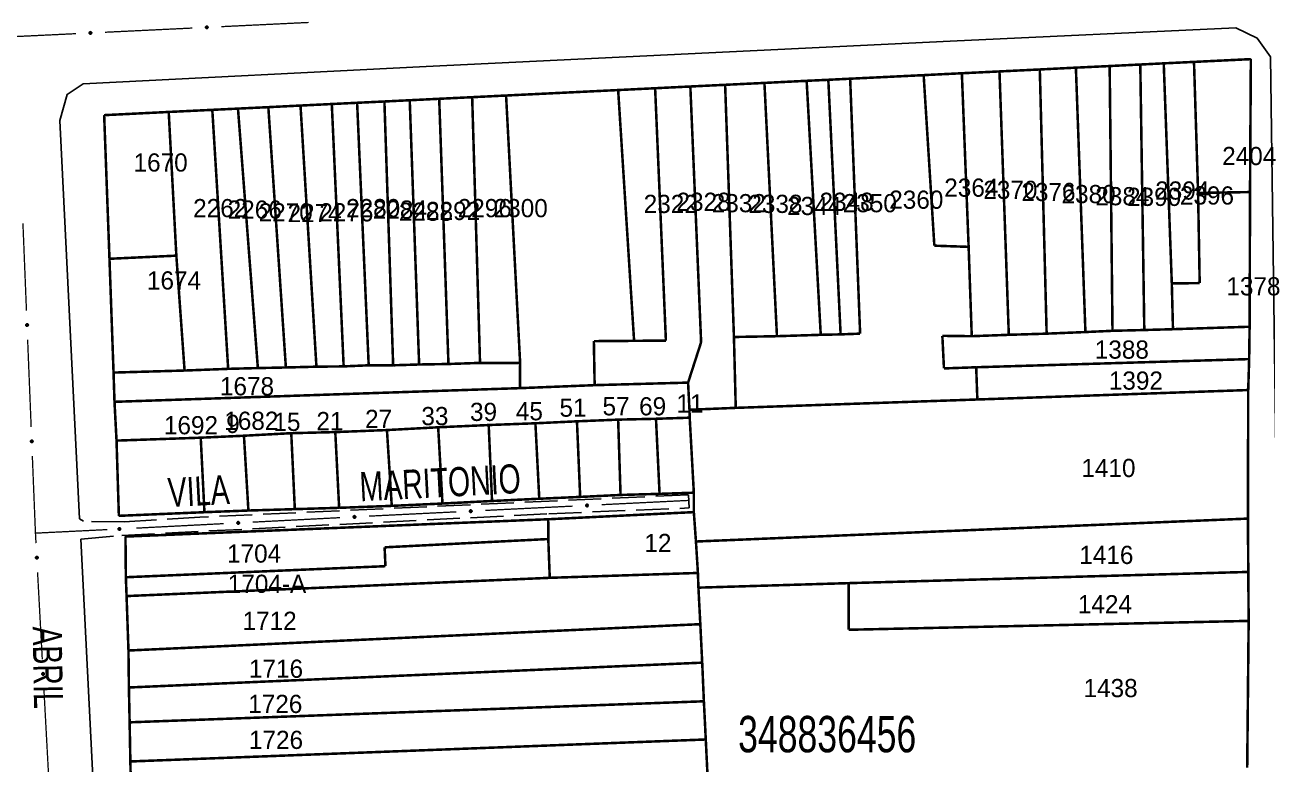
# Model space of a CAD drawing. Extents: x 202481 to 204056, y 4838981 to 4840330.
# Drawn here: x 203131.1 to 203301.8, y 4839087.9 to 4839189.5 of the extents above; entities that cross this region are included whole.
import ezdxf
from ezdxf.enums import TextEntityAlignment as Align

# ---------------------------------------------------------------- set-up
doc = ezdxf.new("R2010")
doc.units = 0
doc.header["$LTSCALE"] = 1.5
doc.header["$MEASUREMENT"] = 0
doc.linetypes.add('TRACO_11', pattern=[8, 3, -1, 3, -1])
for name, color, linetype in [('CD_MALHA_LOTES', 7, 'CONTINUOUS'), ('CD_TXT_QUADRA', 7, 'CONTINUOUS'), ('RU-QUADRA', 210, 'CONTINUOUS'), ('SV-EIXO-RUA-PAV', 20, 'CONTINUOUS'), ('SV-RUA-PAVIM', 7, 'CONTINUOUS'), ('SV-TXT-RUA-PAV', 7, 'CONTINUOUS'), ('Th_NmrPort', 1, 'CONTINUOUS')]:
    doc.layers.add(name, color=color, linetype=linetype)
doc.styles.add('ARIAL', font='ARIAL.SHX')

msp = doc.modelspace()

# ---------------------------------------------------------------- linework, layer by layer
at = {"layer": 'CD_MALHA_LOTES', "linetype": 'Continuous', "const_width": 0.35, "flags": 128}
for points in [[(203270.57, 4839183.39), (203275.53, 4839183.64)], [(203275.53, 4839183.64), (203280.17, 4839183.86)], [(203276.84, 4839147.3), (203275.53, 4839183.64)], [(203280.17, 4839183.86), (203284.38, 4839184.07)], [(203280.56, 4839147.47), (203280.17, 4839183.86)], [(203284.38, 4839184.07), (203287.6, 4839184.23)], [(203284.93, 4839147.58), (203284.38, 4839184.07)], [(203287.6, 4839184.23), (203291.76, 4839184.43)], [(203288.71, 4839153.98), (203287.6, 4839184.23)], [(203291.76, 4839184.43), (203299.57, 4839184.81)], [(203292.32, 4839166.42), (203291.76, 4839184.43)], [(203299.57, 4839184.81), (203299.46, 4839166.54)], [(203232.73, 4839181.54), (203238.53, 4839181.83)], [(203238.53, 4839181.83), (203241.51, 4839181.97)], [(203240.47, 4839146.92), (203238.53, 4839181.83)], [(203241.51, 4839181.97), (203244.51, 4839182.12)], [(203243.2, 4839146.98), (203241.51, 4839181.97)], [(203244.51, 4839182.12), (203254.61, 4839182.61)], [(203244.51, 4839182.12), (203245.88, 4839147.08)], [(203254.61, 4839182.61), (203259.86, 4839182.87)], [(203256.08, 4839159.17), (203254.61, 4839182.61)], [(203259.86, 4839182.87), (203265.03, 4839183.12)], [(203260.79, 4839159.01), (203259.86, 4839182.87)], [(203265.03, 4839183.12), (203270.57, 4839183.39)], [(203266.31, 4839146.92), (203265.03, 4839183.12)], [(203271.51, 4839147.08), (203270.57, 4839183.39)], [(203197.23, 4839179.81), (203212.63, 4839180.56)], [(203212.63, 4839180.56), (203217.71, 4839180.81)], [(203214.82, 4839146.09), (203212.63, 4839180.56)], [(203217.71, 4839180.81), (203222.55, 4839181.05)], [(203217.71, 4839180.81), (203219.19, 4839146.13)], [(203222.55, 4839181.05), (203227.33, 4839181.28)], [(203224.03, 4839145.9), (203222.55, 4839181.05)], [(203227.33, 4839181.28), (203232.73, 4839181.54)], [(203228.54, 4839146.62), (203227.33, 4839181.28)], [(203234.45, 4839146.73), (203232.73, 4839181.54)], [(203164.56, 4839178.21), (203168.98, 4839178.43)], [(203168.98, 4839178.43), (203173.28, 4839178.64)], [(203171.17, 4839142.54), (203168.98, 4839178.43)], [(203173.28, 4839178.64), (203176.76, 4839178.81)], [(203174.91, 4839142.58), (203173.28, 4839178.64)], [(203176.76, 4839178.81), (203180.51, 4839178.99)], [(203178.35, 4839142.73), (203176.76, 4839178.81)], [(203180.51, 4839178.99), (203183.99, 4839179.16)], [(203181.71, 4839142.73), (203180.51, 4839178.99)], [(203183.99, 4839179.16), (203188.04, 4839179.36)], [(203185.28, 4839142.84), (203183.99, 4839179.16)], [(203188.04, 4839179.36), (203192.57, 4839179.58)], [(203189.31, 4839142.91), (203188.04, 4839179.36)], [(203192.57, 4839179.58), (203197.23, 4839179.81)], [(203193.65, 4839143.06), (203192.57, 4839179.58)], [(203199.16, 4839143.06), (203197.23, 4839179.81)], [(203150.87, 4839177.55), (203142, 4839177.11)], [(203142, 4839177.11), (203142.73, 4839157.37)], [(203150.87, 4839177.55), (203156.86, 4839177.84)], [(203151.92, 4839157.8), (203150.87, 4839177.55)], [(203156.86, 4839177.84), (203160.39, 4839178.01)], [(203159.04, 4839142.24), (203156.86, 4839177.84)], [(203160.39, 4839178.01), (203164.56, 4839178.21)], [(203163.12, 4839142.35), (203160.39, 4839178.01)], [(203166.97, 4839142.43), (203164.56, 4839178.21)], [(203299.46, 4839166.54), (203292.32, 4839166.42)], [(203292.54, 4839154.03), (203292.32, 4839166.42)], [(203299.46, 4839166.54), (203299.4, 4839148.03)], [(203260.79, 4839159.01), (203256.08, 4839159.17)], [(203261.22, 4839146.73), (203260.79, 4839159.01)], [(203142.73, 4839157.37), (203151.92, 4839157.8)], [(203143.29, 4839141.73), (203142.73, 4839157.37)], [(203153.05, 4839142.01), (203151.92, 4839157.8)], [(203288.71, 4839153.98), (203292.54, 4839154.03)], [(203288.87, 4839147.69), (203288.71, 4839153.98)], [(203284.93, 4839147.58), (203280.56, 4839147.47)], [(203288.87, 4839147.69), (203284.93, 4839147.58)], [(203299.4, 4839148.03), (203288.87, 4839147.69)], [(203299.4, 4839148.03), (203299.34, 4839143.58)], [(203209.29, 4839146.05), (203214.82, 4839146.09)], [(203209.4, 4839140), (203209.29, 4839146.05)], [(203219.19, 4839146.13), (203214.82, 4839146.09)], [(203222.24, 4839140.35), (203224.03, 4839145.9)], [(203228.54, 4839146.62), (203234.45, 4839146.73)], [(203228.79, 4839136.88), (203228.54, 4839146.62)], [(203240.47, 4839146.92), (203234.45, 4839146.73)], [(203243.2, 4839146.98), (203240.47, 4839146.92)], [(203245.88, 4839147.08), (203243.2, 4839146.98)], [(203257.4, 4839142.3), (203257.18, 4839146.78)], [(203257.18, 4839146.78), (203261.22, 4839146.73)], [(203266.31, 4839146.92), (203261.22, 4839146.73)], [(203271.51, 4839147.08), (203266.31, 4839146.92)], [(203276.84, 4839147.3), (203271.51, 4839147.08)], [(203280.56, 4839147.47), (203276.84, 4839147.3)], [(203171.17, 4839142.54), (203166.97, 4839142.43)], [(203174.91, 4839142.58), (203171.17, 4839142.54)], [(203178.35, 4839142.73), (203174.91, 4839142.58)], [(203181.71, 4839142.73), (203178.35, 4839142.73)], [(203185.28, 4839142.84), (203181.71, 4839142.73)], [(203189.31, 4839142.91), (203185.28, 4839142.84)], [(203193.65, 4839143.06), (203189.31, 4839142.91)], [(203199.16, 4839143.06), (203193.65, 4839143.06)], [(203199.13, 4839139.59), (203199.16, 4839143.06)], [(203261.83, 4839142.46), (203257.4, 4839142.3)], [(203261.83, 4839142.46), (203299.34, 4839143.58)], [(203261.99, 4839138.03), (203261.83, 4839142.46)], [(203299.34, 4839143.58), (203299.21, 4839139.33)], [(203143.29, 4839141.73), (203153.05, 4839142.01)], [(203143.42, 4839137.71), (203143.29, 4839141.73)], [(203159.04, 4839142.24), (203153.05, 4839142.01)], [(203163.12, 4839142.35), (203159.04, 4839142.24)], [(203166.97, 4839142.43), (203163.12, 4839142.35)], [(203143.42, 4839137.71), (203199.13, 4839139.59)], [(203209.4, 4839140), (203199.13, 4839139.59)], [(203222.24, 4839140.35), (203209.4, 4839140)], [(203222.43, 4839136.62), (203222.24, 4839140.35)], [(203299.21, 4839139.33), (203261.99, 4839138.03)], [(203299.21, 4839139.33), (203299.17, 4839121.66)], [(203143.7, 4839132.38), (203143.42, 4839137.71)], [(203261.99, 4839138.03), (203228.79, 4839136.88)], [(203222.43, 4839136.62), (203228.79, 4839136.88)], [(203222.46, 4839135.53), (203222.43, 4839136.62)], [(203180.86, 4839133.83), (203187.9, 4839134.21)], [(203187.9, 4839134.21), (203194.84, 4839134.52)], [(203188.49, 4839123.73), (203187.9, 4839134.21)], [(203194.84, 4839134.52), (203201.26, 4839134.76)], [(203195.3, 4839124.08), (203194.84, 4839134.52)], [(203201.26, 4839134.76), (203206.97, 4839135.03)], [(203201.79, 4839124.39), (203201.26, 4839134.76)], [(203206.97, 4839135.03), (203212.63, 4839135.26)], [(203207.41, 4839124.64), (203206.97, 4839135.03)], [(203212.63, 4839135.26), (203217.83, 4839135.38)], [(203212.96, 4839124.91), (203212.63, 4839135.26)], [(203217.83, 4839135.38), (203222.46, 4839135.53)], [(203218.32, 4839125.06), (203217.83, 4839135.38)], [(203223.03, 4839125.22), (203222.46, 4839135.53)], [(203143.7, 4839132.38), (203155.27, 4839132.78)], [(203144.02, 4839122.04), (203143.7, 4839132.38)], [(203155.27, 4839132.78), (203161.21, 4839133.05)], [(203155.78, 4839122.54), (203155.27, 4839132.78)], [(203161.21, 4839133.05), (203167.71, 4839133.4)], [(203161.82, 4839122.77), (203161.21, 4839133.05)], [(203167.71, 4839133.4), (203173.76, 4839133.55)], [(203168.2, 4839122.96), (203167.71, 4839133.4)], [(203173.76, 4839133.55), (203180.86, 4839133.83)], [(203174.29, 4839123.14), (203173.76, 4839133.55)], [(203181.52, 4839123.41), (203180.86, 4839133.83)], [(203188.49, 4839123.73), (203181.52, 4839123.41)], [(203195.3, 4839124.08), (203188.49, 4839123.73)], [(203201.79, 4839124.39), (203195.3, 4839124.08)], [(203207.41, 4839124.64), (203201.79, 4839124.39)], [(203212.96, 4839124.91), (203207.41, 4839124.64)], [(203218.32, 4839125.06), (203212.96, 4839124.91)], [(203223.03, 4839125.22), (203218.32, 4839125.06)], [(203223.03, 4839122.55), (203223.03, 4839125.22)], [(203155.78, 4839122.54), (203144.02, 4839122.04)], [(203161.82, 4839122.77), (203155.78, 4839122.54)], [(203168.2, 4839122.96), (203161.82, 4839122.77)], [(203174.29, 4839123.14), (203168.2, 4839122.96)], [(203181.52, 4839123.41), (203174.29, 4839123.14)], [(203203.02, 4839121.57), (203223.03, 4839122.55)], [(203223.32, 4839118.51), (203223.03, 4839122.55)], [(203144.93, 4839119.19), (203203.02, 4839121.57)], [(203203.03, 4839118.85), (203203.02, 4839121.57)], [(203223.32, 4839118.51), (203299.17, 4839121.66)], [(203299.17, 4839121.66), (203299.22, 4839114.33)], [(203144.98, 4839113.6), (203144.93, 4839119.19)], [(203180.54, 4839117.71), (203203.03, 4839118.85)], [(203203.23, 4839113.52), (203203.03, 4839118.85)], [(203180.65, 4839115.12), (203180.54, 4839117.71)], [(203223.59, 4839114.19), (203223.32, 4839118.51)], [(203144.98, 4839113.6), (203180.65, 4839115.12)], [(203145.08, 4839111.01), (203144.98, 4839113.6)], [(203145.08, 4839111.01), (203203.23, 4839113.52)], [(203223.59, 4839114.19), (203203.23, 4839113.52)], [(203223.66, 4839112.17), (203223.59, 4839114.19)], [(203244.31, 4839112.79), (203299.22, 4839114.33)], [(203299.22, 4839114.33), (203299.27, 4839107.6)], [(203223.66, 4839112.17), (203244.31, 4839112.79)], [(203223.92, 4839107.15), (203223.66, 4839112.17)], [(203244.31, 4839106.38), (203244.31, 4839112.79)], [(203145.34, 4839103.53), (203145.08, 4839111.01)], [(203145.34, 4839103.53), (203223.92, 4839107.15)], [(203224.18, 4839101.86), (203223.92, 4839107.15)], [(203299.27, 4839107.6), (203244.31, 4839106.38)], [(203299.27, 4839107.6), (203299.07, 4839087.41)], [(203145.4, 4839098.45), (203145.34, 4839103.53)], [(203145.4, 4839098.45), (203224.18, 4839101.86)], [(203224.41, 4839096.55), (203224.18, 4839101.86)], [(203145.5, 4839093.66), (203145.4, 4839098.45)], [(203145.5, 4839093.66), (203224.41, 4839096.55)], [(203224.67, 4839091.3), (203224.41, 4839096.55)], [(203145.6, 4839088.28), (203145.5, 4839093.66)], [(203145.6, 4839088.28), (203224.67, 4839091.3)], [(203225.04, 4839083.71), (203224.67, 4839091.3)], [(203145.76, 4839080.75), (203145.6, 4839088.28)]]:
    msp.add_lwpolyline(points, dxfattribs=at)
at = {"layer": 'RU-QUADRA', "linetype": 'Continuous', "const_width": 0.18, "flags": 128}
msp.add_lwpolyline([(203145.76, 4839080.75), (203145.6, 4839088.28), (203145.5, 4839093.66), (203145.4, 4839098.45), (203145.34, 4839103.53), (203145.08, 4839111.01), (203144.98, 4839113.6), (203144.93, 4839119.19), (203203.02, 4839121.57), (203223.03, 4839122.55), (203223.03, 4839125.22), (203218.32, 4839125.06), (203212.96, 4839124.91), (203207.41, 4839124.64), (203201.79, 4839124.39), (203195.3, 4839124.08), (203188.49, 4839123.73), (203181.52, 4839123.41), (203174.29, 4839123.14), (203168.2, 4839122.96), (203161.82, 4839122.77), (203155.78, 4839122.54), (203144.02, 4839122.04), (203143.7, 4839132.38), (203143.42, 4839137.71), (203143.29, 4839141.73), (203142.73, 4839157.37), (203142, 4839177.04), (203150.87, 4839177.55), (203156.86, 4839177.84), (203160.39, 4839178.01), (203164.56, 4839178.21), (203168.98, 4839178.43), (203173.28, 4839178.64), (203176.76, 4839178.81), (203180.51, 4839178.99), (203183.99, 4839179.16), (203188.04, 4839179.36), (203192.57, 4839179.58), (203197.23, 4839179.81), (203212.63, 4839180.56), (203217.71, 4839180.81), (203222.55, 4839181.05), (203227.33, 4839181.28), (203232.73, 4839181.54), (203238.53, 4839181.83), (203241.51, 4839181.97), (203244.51, 4839182.12), (203254.61, 4839182.61), (203259.86, 4839182.87), (203265.03, 4839183.12), (203270.57, 4839183.39), (203275.53, 4839183.64), (203280.17, 4839183.86), (203284.38, 4839184.07), (203287.6, 4839184.23), (203291.76, 4839184.43), (203299.57, 4839184.81), (203299.46, 4839166.54), (203299.4, 4839148.03), (203299.34, 4839143.58), (203299.21, 4839139.33), (203299.17, 4839121.66), (203299.22, 4839114.33), (203299.27, 4839107.6), (203299.07, 4839087.41)], dxfattribs=at)
at = {"layer": 'SV-EIXO-RUA-PAV', "const_width": 0.18}
for points in [[(203142.115315, 4839188.50314), (203154.101421, 4839189.080425)], [(203158.09679, 4839189.272854), (203170.082896, 4839189.850138)], [(203129.8, 4839187.91), (203138.119946, 4839188.310712)], [(203130.837172, 4839162.247502), (203131.321767, 4839150.257291)], [(203131.483299, 4839146.260554), (203131.967894, 4839134.270342)], [(203132.129425, 4839130.273605), (203132.533254, 4839120.281763)], [(203222.34, 4839124.16), (203210.354493, 4839123.57041)], [(203179.65, 4839122.06), (203178.393283, 4839121.995326)], [(203180.390725, 4839122.096436), (203179.65, 4839122.06)], [(203190.378647, 4839122.58776), (203180.390725, 4839122.096436)], [(203206.359324, 4839123.37388), (203194.373816, 4839122.78429)], [(203158.419715, 4839120.967439), (203146.435573, 4839120.350707)], [(203174.39857, 4839121.789749), (203162.414428, 4839121.173017)], [(203132.533254, 4839120.281763), (203132.56, 4839119.62)], [(203133.451669, 4839119.704079), (203132.56, 4839119.66)], [(203132.56, 4839119.62), (203132.632397, 4839118.284263)], [(203142.440691, 4839120.148464), (203133.451669, 4839119.704079)], [(203132.84888, 4839114.290126), (203133.498329, 4839102.307713)], [(203133.714812, 4839098.313575), (203134.364262, 4839086.331163)]]:
    msp.add_lwpolyline(points, dxfattribs=at)
at = {"layer": 'SV-EIXO-RUA-PAV'}
for points in [[(203155.950295, 4839189.27968), (203155.982659, 4839189.31635), (203156.017972, 4839189.341247), (203156.053402, 4839189.353536), (203156.087542, 4839189.356232), (203156.122779, 4839189.355055), (203156.158044, 4839189.346031), (203156.194966, 4839189.327346), (203156.231978, 4839189.295139), (203156.255106, 4839189.257288), (203156.269012, 4839189.223198), (203156.273872, 4839189.18776), (203156.272156, 4839189.153548), (203156.261571, 4839189.117227), (203156.24227, 4839189.079995), (203156.208984, 4839189.043562), (203156.174197, 4839189.01939), (203156.139615, 4839189.008404), (203156.103958, 4839189.003743), (203156.067998, 4839189.005375), (203156.033432, 4839189.014433), (203155.995981, 4839189.033934), (203155.960456, 4839189.067263), (203155.935952, 4839189.101684), (203155.924483, 4839189.136102), (203155.920685, 4839189.17131), (203155.921435, 4839189.206668), (203155.92903, 4839189.242494), (203155.950295, 4839189.27968)], [(203139.968821, 4839188.509967), (203140.001184, 4839188.546637), (203140.036497, 4839188.571534), (203140.071927, 4839188.583823), (203140.106067, 4839188.586518), (203140.141304, 4839188.585342), (203140.176569, 4839188.576318), (203140.213491, 4839188.557633), (203140.250503, 4839188.525426), (203140.273631, 4839188.487575), (203140.287537, 4839188.453484), (203140.292397, 4839188.418047), (203140.290681, 4839188.383835), (203140.280096, 4839188.347514), (203140.260795, 4839188.310282), (203140.227509, 4839188.273849), (203140.192722, 4839188.249677), (203140.15814, 4839188.238691), (203140.122483, 4839188.23403), (203140.086523, 4839188.235662), (203140.051957, 4839188.24472), (203140.014506, 4839188.264221), (203139.978981, 4839188.29755), (203139.954477, 4839188.331971), (203139.943008, 4839188.366389), (203139.93921, 4839188.401597), (203139.93996, 4839188.436954), (203139.947555, 4839188.472781), (203139.968821, 4839188.509967)], [(203131.506721, 4839148.406931), (203131.543139, 4839148.374285), (203131.567763, 4839148.338781), (203131.579778, 4839148.303257), (203131.582209, 4839148.269097), (203131.580761, 4839148.23387), (203131.571464, 4839148.198676), (203131.552494, 4839148.1619), (203131.520002, 4839148.125138), (203131.481973, 4839148.102303), (203131.447776, 4839148.088661), (203131.412302, 4839148.084075), (203131.378104, 4839148.086055), (203131.341866, 4839148.096921), (203131.304785, 4839148.116509), (203131.26861, 4839148.150076), (203131.244708, 4839148.185049), (203131.233989, 4839148.219715), (203131.229604, 4839148.255407), (203131.231514, 4839148.291353), (203131.240839, 4839148.325848), (203131.260629, 4839148.363147), (203131.294232, 4839148.398413), (203131.328842, 4839148.422651), (203131.363347, 4839148.433853), (203131.398584, 4839148.437379), (203131.433934, 4839148.436356), (203131.469701, 4839148.428484), (203131.506721, 4839148.406931)], [(203132.152848, 4839132.419983), (203132.189266, 4839132.387337), (203132.21389, 4839132.351832), (203132.225904, 4839132.316308), (203132.228336, 4839132.282149), (203132.226887, 4839132.246921), (203132.217591, 4839132.211727), (203132.19862, 4839132.174951), (203132.166128, 4839132.138189), (203132.128099, 4839132.115355), (203132.093902, 4839132.101713), (203132.058429, 4839132.097126), (203132.024231, 4839132.099107), (203131.987993, 4839132.109972), (203131.950911, 4839132.129561), (203131.914736, 4839132.163127), (203131.890834, 4839132.198101), (203131.880116, 4839132.232766), (203131.875731, 4839132.268458), (203131.877641, 4839132.304405), (203131.886965, 4839132.338899), (203131.906755, 4839132.376199), (203131.940359, 4839132.411465), (203131.974968, 4839132.435702), (203132.009474, 4839132.446905), (203132.04471, 4839132.450431), (203132.08006, 4839132.449407), (203132.115827, 4839132.441535), (203132.152848, 4839132.419983)], [(203192.525147, 4839122.583137), (203192.492822, 4839122.546435), (203192.457534, 4839122.521501), (203192.422117, 4839122.509176), (203192.38798, 4839122.506445), (203192.352741, 4839122.507585), (203192.317467, 4839122.516573), (203192.280526, 4839122.535221), (203192.243481, 4839122.567389), (203192.220314, 4839122.605217), (203192.206373, 4839122.639293), (203192.201477, 4839122.674725), (203192.203158, 4839122.708939), (203192.213705, 4839122.745271), (203192.232968, 4839122.782523), (203192.266217, 4839122.81899), (203192.300979, 4839122.843197), (203192.33555, 4839122.854219), (203192.371202, 4839122.858917), (203192.407164, 4839122.857322), (203192.441739, 4839122.848299), (203192.47921, 4839122.828837), (203192.514769, 4839122.795544), (203192.539308, 4839122.761148), (203192.550813, 4839122.726742), (203192.554647, 4839122.691538), (203192.553933, 4839122.65618), (203192.546375, 4839122.620345), (203192.525147, 4839122.583137)], [(203208.505824, 4839123.369257), (203208.473498, 4839123.332554), (203208.43821, 4839123.307621), (203208.402793, 4839123.295296), (203208.368656, 4839123.292565), (203208.333418, 4839123.293705), (203208.298143, 4839123.302693), (203208.261203, 4839123.32134), (203208.224157, 4839123.353509), (203208.200991, 4839123.391336), (203208.18705, 4839123.425413), (203208.182153, 4839123.460845), (203208.183834, 4839123.495059), (203208.194382, 4839123.531391), (203208.213645, 4839123.568642), (203208.246893, 4839123.60511), (203208.281656, 4839123.629317), (203208.316226, 4839123.640339), (203208.351878, 4839123.645036), (203208.38784, 4839123.643441), (203208.422415, 4839123.634419), (203208.459886, 4839123.614957), (203208.495445, 4839123.581664), (203208.519985, 4839123.547268), (203208.531489, 4839123.512861), (203208.535323, 4839123.477657), (203208.53461, 4839123.4423), (203208.527051, 4839123.406465), (203208.505824, 4839123.369257)], [(203160.56622, 4839120.967677), (203160.533977, 4839120.930902), (203160.498746, 4839120.905888), (203160.463357, 4839120.893483), (203160.429226, 4839120.890675), (203160.393985, 4839120.891735), (203160.35869, 4839120.900643), (203160.321708, 4839120.919207), (203160.28459, 4839120.951291), (203160.261337, 4839120.989066), (203160.247319, 4839121.023111), (203160.242342, 4839121.058532), (203160.243946, 4839121.092749), (203160.254411, 4839121.129105), (203160.27359, 4839121.1664), (203160.306755, 4839121.202943), (203160.341463, 4839121.227229), (203160.376008, 4839121.238329), (203160.41165, 4839121.243107), (203160.447615, 4839121.241594), (203160.48221, 4839121.23265), (203160.519726, 4839121.213272), (203160.55536, 4839121.18006), (203160.579977, 4839121.14572), (203160.59156, 4839121.111339), (203160.595474, 4839121.076144), (203160.59484, 4839121.040785), (203160.587363, 4839121.004933), (203160.56622, 4839120.967677)], [(203176.545075, 4839121.789987), (203176.512832, 4839121.753211), (203176.477601, 4839121.728198), (203176.442212, 4839121.715792), (203176.408081, 4839121.712985), (203176.37284, 4839121.714045), (203176.337545, 4839121.722953), (203176.300563, 4839121.741516), (203176.263445, 4839121.773601), (203176.240192, 4839121.811376), (203176.226174, 4839121.845421), (203176.221197, 4839121.880842), (203176.222801, 4839121.915059), (203176.233266, 4839121.951415), (203176.252445, 4839121.98871), (203176.28561, 4839122.025253), (203176.320318, 4839122.049539), (203176.354863, 4839122.060639), (203176.390505, 4839122.065417), (203176.42647, 4839122.063903), (203176.461065, 4839122.05496), (203176.498581, 4839122.035582), (203176.534215, 4839122.00237), (203176.558832, 4839121.968029), (203176.570415, 4839121.933649), (203176.574329, 4839121.898454), (203176.573695, 4839121.863095), (203176.566218, 4839121.827243), (203176.545075, 4839121.789987)], [(203144.238941, 4839120.127148), (203144.206624, 4839120.090438), (203144.171342, 4839120.065495), (203144.135928, 4839120.053162), (203144.101792, 4839120.050423), (203144.066553, 4839120.051554), (203144.031277, 4839120.060533), (203143.994331, 4839120.079172), (203143.957278, 4839120.111331), (203143.934102, 4839120.149153), (203143.920153, 4839120.183226), (203143.915247, 4839120.218657), (203143.91692, 4839120.252871), (203143.927459, 4839120.289206), (203143.946713, 4839120.326462), (203143.979952, 4839120.362938), (203144.014709, 4839120.387154), (203144.049277, 4839120.398184), (203144.084928, 4839120.40289), (203144.12089, 4839120.401304), (203144.155467, 4839120.39229), (203144.192943, 4839120.372837), (203144.22851, 4839120.339552), (203144.253058, 4839120.305162), (203144.264571, 4839120.270759), (203144.268414, 4839120.235556), (203144.267709, 4839120.200198), (203144.260159, 4839120.164361), (203144.238941, 4839120.127148)], [(203132.842782, 4839116.436622), (203132.879645, 4839116.40448), (203132.904755, 4839116.369318), (203132.917257, 4839116.333962), (203132.920158, 4839116.299839), (203132.919194, 4839116.264596), (203132.910383, 4839116.229277), (203132.89192, 4839116.192243), (203132.859937, 4839116.155038), (203132.822225, 4839116.131683), (203132.788219, 4839116.117572), (203132.752812, 4839116.112498), (203132.71859, 4839116.114008), (203132.682206, 4839116.124374), (203132.644858, 4839116.143451), (203132.608225, 4839116.176517), (203132.583845, 4839116.211158), (203132.57265, 4839116.245673), (203132.567775, 4839116.281301), (203132.56919, 4839116.31727), (203132.57804, 4839116.35189), (203132.597315, 4839116.389458), (203132.63043, 4839116.425183), (203132.664703, 4839116.449894), (203132.699051, 4839116.46157), (203132.734236, 4839116.46558), (203132.769596, 4839116.465043), (203132.805468, 4839116.457664), (203132.842782, 4839116.436622)], [(203133.708714, 4839100.460072), (203133.745578, 4839100.42793), (203133.770687, 4839100.392767), (203133.783189, 4839100.357412), (203133.78609, 4839100.323289), (203133.785126, 4839100.288045), (203133.776315, 4839100.252727), (203133.757852, 4839100.215693), (203133.725869, 4839100.178488), (203133.688157, 4839100.155132), (203133.654151, 4839100.141021), (203133.618744, 4839100.135948), (203133.584522, 4839100.137458), (203133.548138, 4839100.147824), (203133.510791, 4839100.1669), (203133.474157, 4839100.199966), (203133.449777, 4839100.234608), (203133.438582, 4839100.269122), (203133.433707, 4839100.304751), (203133.435123, 4839100.34072), (203133.443972, 4839100.37534), (203133.463247, 4839100.412908), (203133.496362, 4839100.448632), (203133.530635, 4839100.473343), (203133.564983, 4839100.48502), (203133.600168, 4839100.48903), (203133.635529, 4839100.488493), (203133.671401, 4839100.481113), (203133.708714, 4839100.460072)]]:
    msp.add_lwpolyline(points, close=True, dxfattribs=at)
for points in [[(203155.920685, 4839189.17131), (203156.269012, 4839189.223198)], [(203155.921435, 4839189.206668), (203156.255106, 4839189.257288)], [(203155.924483, 4839189.136102), (203156.273872, 4839189.18776)], [(203155.92479, 4839189.190266), (203156.257004, 4839189.241785)], [(203155.925199, 4839189.1534), (203156.269811, 4839189.202784)], [(203155.92903, 4839189.242494), (203156.231978, 4839189.295139)], [(203155.929964, 4839189.224667), (203156.238942, 4839189.276433)], [(203155.933721, 4839189.118292), (203156.270024, 4839189.170008)], [(203155.935952, 4839189.101684), (203156.272156, 4839189.153548)], [(203155.940589, 4839189.259332), (203156.210042, 4839189.309194)], [(203155.950295, 4839189.27968), (203156.194966, 4839189.327346)], [(203155.95042, 4839189.083578), (203156.26219, 4839189.134112)], [(203155.960456, 4839189.067263), (203156.261571, 4839189.117227)], [(203155.968736, 4839189.298938), (203156.169138, 4839189.335912)], [(203155.98198, 4839189.052311), (203156.248904, 4839189.097954)], [(203155.982659, 4839189.31635), (203156.158044, 4839189.346031)], [(203155.995981, 4839189.033934), (203156.24227, 4839189.079995)], [(203156.002728, 4839189.33063), (203156.131617, 4839189.349132)], [(203156.017972, 4839189.341247), (203156.122779, 4839189.355055)], [(203156.020092, 4839189.026825), (203156.2179, 4839189.060942)], [(203156.033432, 4839189.014433), (203156.208984, 4839189.043562)], [(203156.055019, 4839189.010748), (203156.185205, 4839189.030679)], [(203156.067998, 4839189.005375), (203156.174197, 4839189.01939)], [(203139.93921, 4839188.401597), (203140.287537, 4839188.453484)], [(203139.93996, 4839188.436954), (203140.273631, 4839188.487575)], [(203139.943008, 4839188.366389), (203140.292397, 4839188.418047)], [(203139.943315, 4839188.420552), (203140.275529, 4839188.472071)], [(203139.943724, 4839188.383687), (203140.288336, 4839188.433071)], [(203139.947555, 4839188.472781), (203140.250503, 4839188.525426)], [(203139.948489, 4839188.454954), (203140.257467, 4839188.50672)], [(203139.952246, 4839188.348579), (203140.288549, 4839188.400295)], [(203139.954477, 4839188.331971), (203140.290681, 4839188.383835)], [(203139.959114, 4839188.489619), (203140.228567, 4839188.539481)], [(203139.968821, 4839188.509967), (203140.213491, 4839188.557633)], [(203139.968945, 4839188.313865), (203140.280715, 4839188.364399)], [(203139.978981, 4839188.29755), (203140.280096, 4839188.347514)], [(203139.987261, 4839188.529225), (203140.187663, 4839188.566199)], [(203140.000505, 4839188.282598), (203140.267429, 4839188.32824)], [(203140.001184, 4839188.546637), (203140.176569, 4839188.576318)], [(203140.014506, 4839188.264221), (203140.260795, 4839188.310282)], [(203140.021253, 4839188.560917), (203140.150142, 4839188.579419)], [(203140.036497, 4839188.571534), (203140.141304, 4839188.585342)], [(203140.038617, 4839188.257112), (203140.236425, 4839188.291228)], [(203140.051957, 4839188.24472), (203140.227509, 4839188.273849)], [(203140.073544, 4839188.241034), (203140.20373, 4839188.260966)], [(203140.086523, 4839188.235662), (203140.192722, 4839188.249677)], [(203131.231514, 4839148.291353), (203131.244708, 4839148.185049)], [(203131.236987, 4839148.30429), (203131.255911, 4839148.173953)], [(203131.240839, 4839148.325848), (203131.26861, 4839148.150076)], [(203131.253334, 4839148.339091), (203131.28592, 4839148.141025)], [(203131.260629, 4839148.363147), (203131.304785, 4839148.116509)], [(203131.279114, 4839148.377005), (203131.322691, 4839148.109736)], [(203131.294232, 4839148.398413), (203131.341866, 4839148.096921)], [(203131.310624, 4839148.408323), (203131.358746, 4839148.096171)], [(203131.328842, 4839148.422651), (203131.378104, 4839148.086055)], [(203131.345466, 4839148.424753), (203131.39458, 4839148.08806)], [(203131.363347, 4839148.433853), (203131.412302, 4839148.084075)], [(203131.380639, 4839148.433003), (203131.427357, 4839148.088019)], [(203131.398584, 4839148.437379), (203131.447776, 4839148.088661)], [(203131.417506, 4839148.433127), (203131.466455, 4839148.100525)], [(203131.433934, 4839148.436356), (203131.481973, 4839148.102303)], [(203131.451867, 4839148.427688), (203131.501243, 4839148.118318)], [(203131.469701, 4839148.428484), (203131.520002, 4839148.125138)], [(203131.486448, 4839148.416795), (203131.534226, 4839148.146964)], [(203131.506721, 4839148.406931), (203131.552494, 4839148.1619)], [(203131.525836, 4839148.388343), (203131.561259, 4839148.18766)], [(203131.543139, 4839148.374285), (203131.571464, 4839148.198676)], [(203131.557264, 4839148.354106), (203131.574769, 4839148.225078)], [(203131.567763, 4839148.338781), (203131.580761, 4839148.23387)], [(203131.92524, 4839132.390057), (203131.968818, 4839132.122788)], [(203131.940359, 4839132.411465), (203131.987993, 4839132.109972)], [(203131.95675, 4839132.421374), (203132.004872, 4839132.109223)], [(203131.974968, 4839132.435702), (203132.024231, 4839132.099107)], [(203131.991593, 4839132.437805), (203132.040707, 4839132.101112)], [(203132.009474, 4839132.446905), (203132.058429, 4839132.097126)], [(203132.026766, 4839132.446054), (203132.073484, 4839132.101071)], [(203132.04471, 4839132.450431), (203132.093902, 4839132.101713)], [(203132.063633, 4839132.446179), (203132.112582, 4839132.113576)], [(203132.08006, 4839132.449407), (203132.128099, 4839132.115355)], [(203132.097994, 4839132.440739), (203132.147369, 4839132.13137)], [(203132.115827, 4839132.441535), (203132.166128, 4839132.138189)], [(203132.132575, 4839132.429846), (203132.180352, 4839132.160016)], [(203132.152848, 4839132.419983), (203132.19862, 4839132.174951)], [(203132.171962, 4839132.401394), (203132.207386, 4839132.200712)], [(203132.189266, 4839132.387337), (203132.217591, 4839132.211727)], [(203131.877641, 4839132.304405), (203131.890834, 4839132.198101)], [(203131.883113, 4839132.317341), (203131.902037, 4839132.187005)], [(203131.886965, 4839132.338899), (203131.914736, 4839132.163127)], [(203131.89946, 4839132.352143), (203131.932047, 4839132.154077)], [(203131.906755, 4839132.376199), (203131.950911, 4839132.129561)], [(203132.20339, 4839132.367158), (203132.220896, 4839132.23813)], [(203132.21389, 4839132.351832), (203132.226887, 4839132.246921)], [(203192.550813, 4839122.726742), (203192.201477, 4839122.674725)], [(203192.539308, 4839122.761148), (203192.203158, 4839122.708939)], [(203192.541556, 4839122.744543), (203192.205307, 4839122.692481)], [(203192.550114, 4839122.709443), (203192.205553, 4839122.659705)], [(203192.554647, 4839122.691538), (203192.206373, 4839122.639293)], [(203192.524822, 4839122.77924), (203192.213104, 4839122.728385)], [(203192.514769, 4839122.795544), (203192.213705, 4839122.745271)], [(203192.550561, 4839122.672578), (203192.2184, 4839122.620718)], [(203192.553933, 4839122.65618), (203192.220314, 4839122.605217)], [(203192.493229, 4839122.810474), (203192.226352, 4839122.764558)], [(203192.47921, 4839122.828837), (203192.232968, 4839122.782523)], [(203192.545423, 4839122.638171), (203192.236498, 4839122.586088)], [(203192.546375, 4839122.620345), (203192.243481, 4839122.567389)], [(203192.455091, 4839122.835921), (203192.257318, 4839122.801601)], [(203192.534833, 4839122.603496), (203192.265431, 4839122.553357)], [(203192.441739, 4839122.848299), (203192.266217, 4839122.81899)], [(203192.525147, 4839122.583137), (203192.280526, 4839122.535221)], [(203192.420148, 4839122.851962), (203192.289982, 4839122.831898)], [(203192.407164, 4839122.857322), (203192.300979, 4839122.843197)], [(203192.506727, 4839122.563861), (203192.306362, 4839122.526681)], [(203192.492822, 4839122.546435), (203192.317467, 4839122.516573)], [(203192.472767, 4839122.532134), (203192.343898, 4839122.513499)], [(203192.457534, 4839122.521501), (203192.352741, 4839122.507585)], [(203208.531489, 4839123.512861), (203208.182153, 4839123.460845)], [(203208.519985, 4839123.547268), (203208.183834, 4839123.495059)], [(203208.522233, 4839123.530662), (203208.185983, 4839123.478601)], [(203208.53079, 4839123.495563), (203208.186229, 4839123.445825)], [(203208.535323, 4839123.477657), (203208.18705, 4839123.425413)], [(203208.505498, 4839123.56536), (203208.19378, 4839123.514505)], [(203208.495445, 4839123.581664), (203208.194382, 4839123.531391)], [(203208.531238, 4839123.458698), (203208.199076, 4839123.406838)], [(203208.53461, 4839123.4423), (203208.200991, 4839123.391336)], [(203208.473906, 4839123.596594), (203208.207029, 4839123.550677)], [(203208.459886, 4839123.614957), (203208.213645, 4839123.568642)], [(203208.526099, 4839123.424291), (203208.217174, 4839123.372208)], [(203208.527051, 4839123.406465), (203208.224157, 4839123.353509)], [(203208.435767, 4839123.622041), (203208.237994, 4839123.587721)], [(203208.515509, 4839123.389616), (203208.246108, 4839123.339477)], [(203208.422415, 4839123.634419), (203208.246893, 4839123.60511)], [(203208.505824, 4839123.369257), (203208.261203, 4839123.32134)], [(203208.400824, 4839123.638082), (203208.270658, 4839123.618017)], [(203208.38784, 4839123.643441), (203208.281656, 4839123.629317)], [(203208.487403, 4839123.34998), (203208.287039, 4839123.312801)], [(203208.473498, 4839123.332554), (203208.298143, 4839123.302693)], [(203208.453444, 4839123.318254), (203208.324574, 4839123.299619)], [(203208.43821, 4839123.307621), (203208.333418, 4839123.293705)], [(203160.59156, 4839121.111339), (203160.242342, 4839121.058532)], [(203160.579977, 4839121.14572), (203160.243946, 4839121.092749)], [(203160.582263, 4839121.129119), (203160.246132, 4839121.076297)], [(203160.5909, 4839121.094039), (203160.246452, 4839121.043521)], [(203160.595474, 4839121.076144), (203160.247319, 4839121.023111)], [(203160.56545, 4839121.163778), (203160.253848, 4839121.112218)], [(203160.55536, 4839121.18006), (203160.254411, 4839121.129105)], [(203160.591431, 4839121.057176), (203160.259388, 4839121.004563)], [(203160.59484, 4839121.040785), (203160.261337, 4839120.989066)], [(203160.533787, 4839121.194941), (203160.267014, 4839121.14842)], [(203160.519726, 4839121.213272), (203160.27359, 4839121.1664)], [(203160.58637, 4839121.022757), (203160.277564, 4839120.969974)], [(203160.587363, 4839121.004933), (203160.28459, 4839120.951291)], [(203160.495591, 4839121.220302), (203160.297896, 4839121.185534)], [(203160.575859, 4839120.988058), (203160.306571, 4839120.937309)], [(203160.48221, 4839121.23265), (203160.306755, 4839121.202943)], [(203160.56622, 4839120.967677), (203160.321708, 4839120.919207)], [(203160.460611, 4839121.236264), (203160.330491, 4839121.215904)], [(203160.447615, 4839121.241594), (203160.341463, 4839121.227229)], [(203160.547843, 4839120.948359), (203160.347563, 4839120.910725)], [(203160.533977, 4839120.930902), (203160.35869, 4839120.900643)], [(203160.513955, 4839120.916556), (203160.385128, 4839120.897629)], [(203160.498746, 4839120.905888), (203160.393985, 4839120.891735)], [(203176.570415, 4839121.933649), (203176.221197, 4839121.880842)], [(203176.558832, 4839121.968029), (203176.222801, 4839121.915059)], [(203176.561118, 4839121.951429), (203176.224987, 4839121.898606)], [(203176.569755, 4839121.916349), (203176.225307, 4839121.865831)], [(203176.574329, 4839121.898454), (203176.226174, 4839121.845421)], [(203176.544305, 4839121.986088), (203176.232703, 4839121.934528)], [(203176.534215, 4839122.00237), (203176.233266, 4839121.951415)], [(203176.570286, 4839121.879485), (203176.238243, 4839121.826873)], [(203176.573695, 4839121.863095), (203176.240192, 4839121.811376)], [(203176.512642, 4839122.017251), (203176.245869, 4839121.97073)], [(203176.498581, 4839122.035582), (203176.252445, 4839121.98871)], [(203176.565225, 4839121.845067), (203176.256419, 4839121.792284)], [(203176.566218, 4839121.827243), (203176.263445, 4839121.773601)], [(203176.474446, 4839122.042612), (203176.276751, 4839122.007844)], [(203176.554714, 4839121.810368), (203176.285426, 4839121.759619)], [(203176.461065, 4839122.05496), (203176.28561, 4839122.025253)], [(203176.545075, 4839121.789987), (203176.300563, 4839121.741516)], [(203176.439466, 4839122.058574), (203176.309346, 4839122.038214)], [(203176.42647, 4839122.063903), (203176.320318, 4839122.049539)], [(203176.526698, 4839121.770669), (203176.326418, 4839121.733035)], [(203176.512832, 4839121.753211), (203176.337545, 4839121.722953)], [(203176.49281, 4839121.738865), (203176.363983, 4839121.719939)], [(203176.477601, 4839121.728198), (203176.37284, 4839121.714045)], [(203144.264571, 4839120.270759), (203143.915247, 4839120.218657)], [(203144.253058, 4839120.305162), (203143.91692, 4839120.252871)], [(203144.25531, 4839120.288557), (203143.919073, 4839120.236414)], [(203144.263876, 4839120.25346), (203143.919327, 4839120.203638)], [(203144.268414, 4839120.235556), (203143.920153, 4839120.183226)], [(203144.238567, 4839120.323251), (203143.926862, 4839120.27232)], [(203144.22851, 4839120.339552), (203143.927459, 4839120.289206)], [(203144.264333, 4839120.216595), (203143.932184, 4839120.164654)], [(203144.267709, 4839120.200198), (203143.934102, 4839120.149153)], [(203144.206967, 4839120.354477), (203143.940101, 4839120.308495)], [(203144.192943, 4839120.372837), (203143.946713, 4839120.326462)], [(203144.259203, 4839120.182187), (203143.95029, 4839120.130028)], [(203144.260159, 4839120.164361), (203143.957278, 4839120.111331)], [(203144.168823, 4839120.379915), (203143.971058, 4839120.345547)], [(203144.248621, 4839120.147509), (203143.979232, 4839120.097305)], [(203144.155467, 4839120.39229), (203143.979952, 4839120.362938)], [(203144.238941, 4839120.127148), (203143.994331, 4839120.079172)], [(203144.133875, 4839120.395948), (203144.003715, 4839120.375851)], [(203144.12089, 4839120.401304), (203144.014709, 4839120.387154)], [(203144.220525, 4839120.107867), (203144.020169, 4839120.070638)], [(203144.206624, 4839120.090438), (203144.031277, 4839120.060533)], [(203144.186573, 4839120.076132), (203144.057708, 4839120.057466)], [(203144.171342, 4839120.065495), (203144.066553, 4839120.051554)], [(203132.56919, 4839116.31727), (203132.583845, 4839116.211158)], [(203132.574484, 4839116.330281), (203132.595199, 4839116.200217)], [(203132.57804, 4839116.35189), (203132.608225, 4839116.176517)], [(203132.590351, 4839116.365304), (203132.625658, 4839116.167705)], [(203132.597315, 4839116.389458), (203132.644858, 4839116.143451)], [(203132.615607, 4839116.403569), (203132.662856, 4839116.136925)], [(203132.63043, 4839116.425183), (203132.682206, 4839116.124374)], [(203132.646683, 4839116.435317), (203132.699094, 4839116.123857)], [(203132.664703, 4839116.449894), (203132.71859, 4839116.114008)], [(203132.681297, 4839116.452225), (203132.735037, 4839116.116239)], [(203132.699051, 4839116.46157), (203132.752812, 4839116.112498)], [(203132.716353, 4839116.460957), (203132.767811, 4839116.116649)], [(203132.734236, 4839116.46558), (203132.788219, 4839116.117572)], [(203132.753215, 4839116.461589), (203132.806733, 4839116.129691)], [(203132.769596, 4839116.465043), (203132.822225, 4839116.131683)], [(203132.787647, 4839116.456623), (203132.841273, 4839116.147961)], [(203132.805468, 4839116.457664), (203132.859937, 4839116.155038)], [(203132.822375, 4839116.446206), (203132.873859, 4839116.177058)], [(203132.842782, 4839116.436622), (203132.89192, 4839116.192243)], [(203132.86215, 4839116.418298), (203132.90033, 4839116.218122)], [(203132.879645, 4839116.40448), (203132.910383, 4839116.229277)], [(203132.894046, 4839116.384497), (203132.913324, 4839116.255722)], [(203132.904755, 4839116.369318), (203132.919194, 4839116.264596)], [(203133.435123, 4839100.34072), (203133.449777, 4839100.234608)], [(203133.440417, 4839100.353731), (203133.461131, 4839100.223667)], [(203133.443972, 4839100.37534), (203133.474157, 4839100.199966)], [(203133.456283, 4839100.388754), (203133.491591, 4839100.191155)], [(203133.463247, 4839100.412908), (203133.510791, 4839100.1669)], [(203133.48154, 4839100.427019), (203133.528789, 4839100.160374)], [(203133.496362, 4839100.448632), (203133.548138, 4839100.147824)], [(203133.512616, 4839100.458767), (203133.565026, 4839100.147307)], [(203133.530635, 4839100.473343), (203133.584522, 4839100.137458)], [(203133.547229, 4839100.475674), (203133.600969, 4839100.139689)], [(203133.564983, 4839100.48502), (203133.618744, 4839100.135948)], [(203133.582285, 4839100.484407), (203133.633743, 4839100.140099)], [(203133.600168, 4839100.48903), (203133.654151, 4839100.141021)], [(203133.619147, 4839100.485039), (203133.672666, 4839100.153141)], [(203133.635529, 4839100.488493), (203133.688157, 4839100.155132)], [(203133.653579, 4839100.480072), (203133.707205, 4839100.171411)], [(203133.671401, 4839100.481113), (203133.725869, 4839100.178488)], [(203133.688307, 4839100.469656), (203133.739791, 4839100.200508)], [(203133.708714, 4839100.460072), (203133.757852, 4839100.215693)], [(203133.728082, 4839100.441748), (203133.766263, 4839100.241572)], [(203133.745578, 4839100.42793), (203133.776315, 4839100.252727)], [(203133.759978, 4839100.407947), (203133.779256, 4839100.279172)], [(203133.770687, 4839100.392767), (203133.785126, 4839100.288045)]]:
    msp.add_lwpolyline(points, dxfattribs=at)
at = {"layer": 'SV-RUA-PAVIM', "linetype": 'Continuous'}
for points in [[(203138.62, 4839121.62, 12.3), (203135.91, 4839176.37, 12.94), (203136.93, 4839179.95, 12.96), (203139.13, 4839181.42, 12.93), (203186.23, 4839183.79, 12.91), (203258.27, 4839187.27, 13.28), (203297.5, 4839189.11, 13.36), (203300.44, 4839187.71, 13.31), (203302.28, 4839185.13, 13.18), (203303.78, 4839073.66, 12.93), (203226.28, 4839070.53, 12.93), (203226.46, 4839067.75, 12.93), (203284.32, 4839069.67, 12.93), (203304.02, 4839070.19, 12.93), (203304.73, 4839027.81, 12.57), (203303.41, 4839025.06, 12.59), (203300.4, 4839023.15, 12.61), (203213.24, 4839016.9, 12.12)], [(203141.1, 4839073.48, 12), (203138.8, 4839118.84, 12.3)]]:
    msp.add_polyline3d(points, dxfattribs=at)
at = {"layer": 'SV-RUA-PAVIM', "linetype": 'TRACO_11'}
msp.add_polyline3d([(203138.8, 4839118.84, 12.3), (203144.42, 4839119.35, 12.3), (203203.11, 4839122.32, 12.3), (203222.4, 4839123.12, 12.3), (203222.29, 4839124.94, 12.3), (203155.16, 4839121.86, 12.3), (203144.77, 4839121.21, 12.3), (203139.17, 4839121.29, 12.3), (203138.62, 4839121.62, 12.3)], dxfattribs=at)

# ---------------------------------------------------------------- texts
at = {"layer": 'CD_TXT_QUADRA', "style": 'ARIAL', "width": 0.7}
msp.add_text('348836456', height=5, dxfattribs=at).set_placement((203229.12, 4839089.54))
at = {"layer": 'SV-TXT-RUA-PAV', "style": 'ARIAL', "width": 0.7}
for s, rotation, p in [('MARITONIO', 3, (203177.2, 4839124.03)), ('VILA', 3, (203150.85, 4839123.23)), ('ABRIL', 271, (203132.166773, 4839106.812323))]:
    msp.add_text(s, height=4, rotation=rotation, dxfattribs=at).set_placement(p)
at = {"layer": 'Th_NmrPort', "color": 1}
for s, p in [('1670', (203146.04, 4839170.606667)), ('2404', (203295.63, 4839171.493333)), ('2364', (203257.44, 4839167.15)), ('2360', (203249.88, 4839165.493333)), ('2370', (203262.81, 4839166.843333)), ('2376', (203268.04, 4839166.553333)), ('2380', (203273.56, 4839166.263333)), ('2384', (203278.2, 4839165.973333)), ('2390', (203282.56, 4839165.883333)), ('2394', (203286.43, 4839166.753333)), ('2396', (203289.82, 4839166.073333)), ('2262', (203154.23, 4839164.333333)), ('2266', (203158.97, 4839164.133333)), ('2270', (203163.23, 4839163.753333)), ('2274', (203167.2, 4839163.653333)), ('2276', (203171.56, 4839163.753333)), ('2280', (203175.24, 4839164.333333)), ('2284', (203178.92, 4839164.133333)), ('2288', (203182.5, 4839163.843333)), ('2292', (203186.23, 4839163.943333)), ('2296', (203190.58, 4839164.333333)), ('2300', (203195.52, 4839164.333333)), ('2322', (203216.14, 4839164.913333)), ('2328', (203220.65, 4839165.203333)), ('2332', (203225.49, 4839165.013333)), ('2338', (203230.52, 4839164.92)), ('2344', (203235.85, 4839164.63)), ('2348', (203240.3, 4839165.203333)), ('2350', (203243.49, 4839165.013333)), ('1674', (203147.88, 4839154.396667)), ('1378', (203296.21, 4839153.59)), ('1388', (203278.126667, 4839144.89)), ('1678', (203157.91, 4839139.85)), ('1392', (203280.056667, 4839140.63)), ('39', (203192.27, 4839136.33)), ('45', (203198.57, 4839136.42)), ('51', (203204.57, 4839136.91)), ('57', (203210.48, 4839137.1)), ('69', (203215.51, 4839137.1)), ('11', (203220.64, 4839137.49)), ('1682', (203158.506667, 4839135.11)), ('9', (203158.77, 4839134.673333)), ('15', (203165.26, 4839134.956667)), ('21', (203171.17, 4839135.063333)), ('27', (203177.85, 4839135.36)), ('33', (203185.59, 4839135.75)), ('1692', (203150.21, 4839134.496667)), ('1410', (203276.286667, 4839128.62)), ('12', (203216.233333, 4839118.31)), ('1704', (203158.886667, 4839116.86)), ('1416', (203275.996667, 4839116.67)), ('1704-A', (203158.986667, 4839112.7)), ('1424', (203275.796667, 4839109.89)), ('1712', (203161.016667, 4839107.61)), ('1716', (203161.896667, 4839101.03)), ('1438', (203276.576667, 4839098.37)), ('1726', (203161.796667, 4839096.19)), ('1726', (203161.896667, 4839091.25))]:
    msp.add_text(s, height=2.5, dxfattribs=at).set_placement(p, align=Align.MIDDLE_LEFT)

doc.saveas('drawing.dxf')
